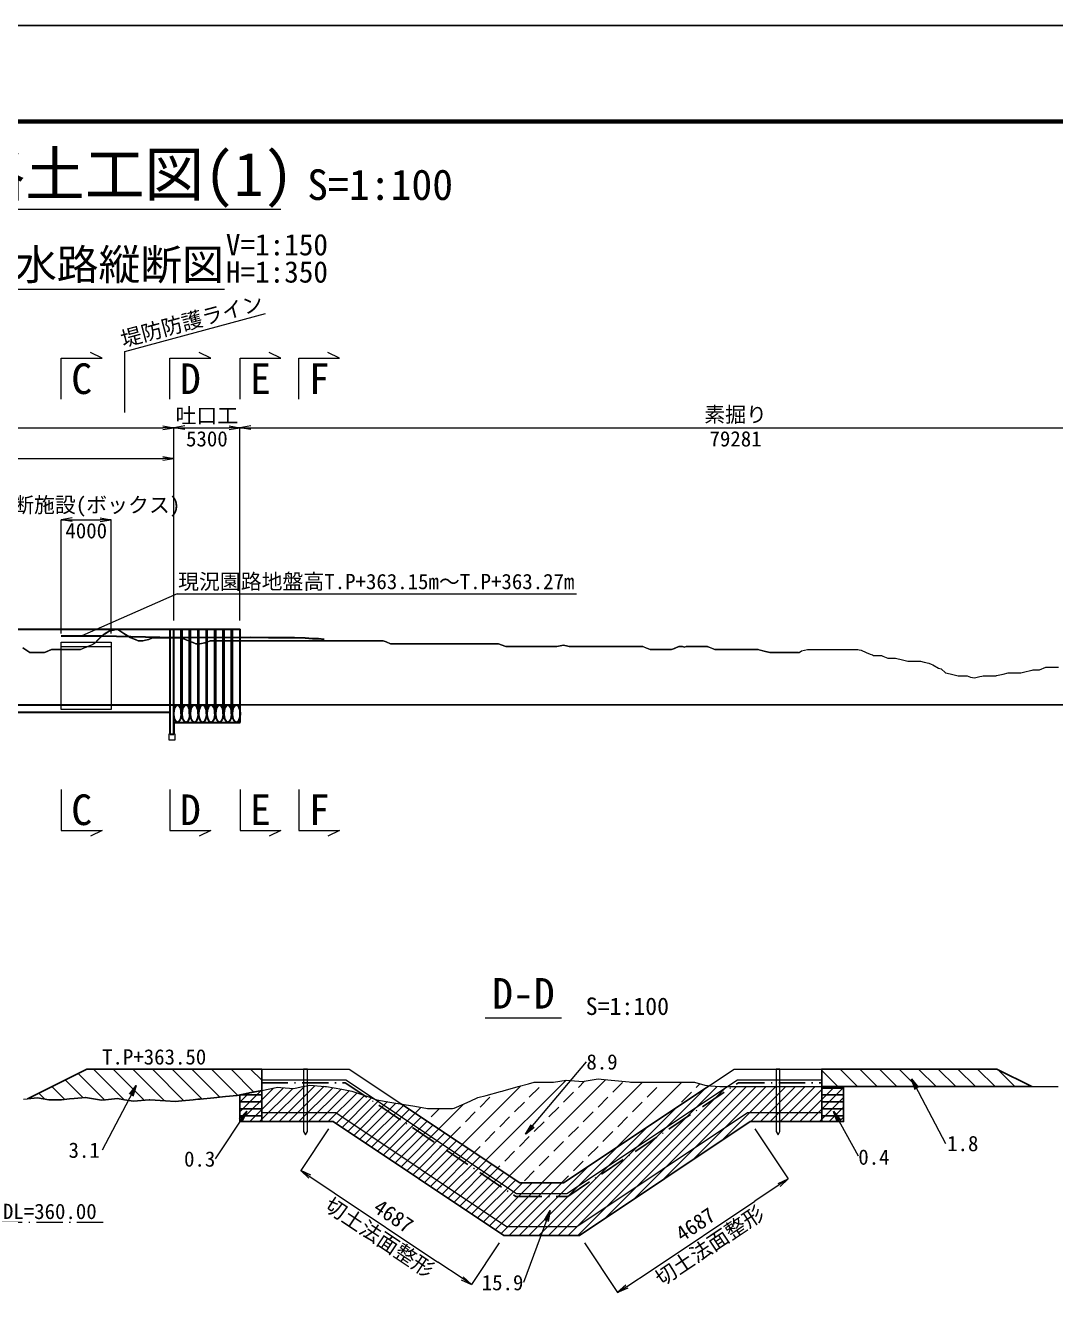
# Model space of a CAD drawing. Header units: millimetres. Extents: x -24094 to 84100, y -59400 to 59400.
# Drawn here: x 41717 to 65264, y 30446 to 59400 of the extents above; entities that cross this region are included whole.
import ezdxf
from ezdxf.enums import TextEntityAlignment as Align

# ---------------------------------------------------------------- set-up
doc = ezdxf.new("R2010")
doc.units = ezdxf.units.MM
doc.header["$LTSCALE"] = 100
doc.header["$PDSIZE"] = 300
doc.linetypes.add('SXF_一点短鎖線', pattern=[9.25, 6, -1.5, 0.25, -1.5])
for name, color, linetype, lineweight in [('D-BGD', 7, 'Continuous', 13), ('D-BMK', 2, 'SXF_一点短鎖線', 13), ('D-BMK-HTXT', 7, 'Continuous', 13), ('D-BYP-STR1', 2, 'Continuous', 13), ('D-BYP-STR2', 6, 'Continuous', 25), ('D-BYP-STR7', 2, 'Continuous', 13), ('D-BYP-STR8', 150, 'Continuous', 25), ('D-STR', 1, 'Continuous', 13), ('D-STR-DIM', 7, 'Continuous', 13), ('D-STR-HTXT', 7, 'Continuous', 13), ('D-STR-STR8', 3, 'Continuous', 25), ('D-STR-TXT', 7, 'Continuous', 13), ('D-TTL', 2, 'Continuous', 140), ('D-TTL-LINE', 7, 'Continuous', 13), ('D-TTL-TXT', 7, 'Continuous', 13), ('切土法面整形', 4, 'Continuous', 13), ('埋C', 6, 'Continuous', 13), ('床堀', 3, 'Continuous', 13), ('掘削', 4, 'Continuous', 13), ('盛土(4.0≦W)', 5, 'Continuous', 13), ('盛土(W＜2.5)', 5, 'Continuous', 13)]:
    doc.layers.add(name, color=color, linetype=linetype, lineweight=lineweight)
doc.styles.add('MS ゴシック', font='MS Gothic.ttf')
doc.styles.add('ＭＳ ゴシック', font='MS Gothic.ttf')
doc.dimstyles.new('DIM-100-F', dxfattribs={"dimscale": 100, "dimtxt": 3.5, "dimasz": 2.5, "dimexe": 0, "dimexo": 2, "dimgap": 0.8, "dimtad": 1, "dimdec": 0, "dimzin": 0, "dimdsep": 46, "dimtxsty": 'MS ゴシック', "dimblk": 'OPEN', "dimcen": 0.1, "dimclrd": 256, "dimclre": 256, "dimclrt": 256, "dimaunit": 1, "dimadec": 4, "dimazin": 0, "dimtfac": 1, "dimtdec": 0, "dimtmove": 2, "dimatfit": 3, "dimldrblk": 'OPEN', "dimfxl": 1, "dimtolj": 1, "dimtzin": 0, "dimlwd": -1, "dimlwe": -1, "dimarcsym": 0})
doc.dimstyles.new('DIM-100-F-B', dxfattribs={"dimscale": 100, "dimtxt": 3.5, "dimasz": 2.5, "dimexe": 0, "dimexo": 2, "dimgap": 0.8, "dimtad": 1, "dimdec": 0, "dimlfac": 3.5, "dimzin": 0, "dimdsep": 46, "dimtxsty": 'MS ゴシック', "dimblk": 'OPEN', "dimcen": 0.1, "dimclrd": 256, "dimclre": 256, "dimclrt": 256, "dimaunit": 1, "dimadec": 4, "dimazin": 0, "dimtfac": 1, "dimtdec": 0, "dimtmove": 2, "dimatfit": 3, "dimldrblk": 'OPEN', "dimfxl": 1, "dimtolj": 1, "dimtzin": 0, "dimlwd": -1, "dimlwe": -1, "dimarcsym": 2})
pattern_1 = [(180, (-388168.13, 560266.23), (-1e-14, -158.75), [])]
pattern_2 = [(135, (-492653.5, 540049.14), (-224.5064, -224.5064), [])]

# ---------------------------------------------------------------- blocks, each defined once
blk = doc.blocks.new('_Open')
at = {"color": 0, "linetype": 'ByBlock', "lineweight": -2}
for p, q in [((-1, 0.17), (0, 0)), ((-1, -0.17), (0, 0)), ((0, 0), (-1, 0))]:
    blk.add_line(p, q, dxfattribs=at)
blk = doc.blocks.new('*D10')
at = {"layer": 'D-STR-DIM', "transparency": 16777216}
for p, q in [((35109, 45806), (35109, 49506)), ((35359, 49506), (44859, 49506)), ((45109, 45806), (45109, 49506))]:
    blk.add_line(p, q, dxfattribs=at)
at = {"layer": 'Defpoints', "color": 0, "transparency": 16777216}
for p in [(45109, 49506), (35109, 45606), (45109, 45606)]:
    blk.add_point(p, dxfattribs=at)
at = {"layer": 'D-STR-DIM', "transparency": 16777216, "xscale": 250, "yscale": 250, "zscale": 250, "rotation": 180}
blk.add_blockref('_Open', (35109, 49506), dxfattribs=at)
at = {"layer": 'D-STR-DIM', "transparency": 16777216, "xscale": 250, "yscale": 250, "zscale": 250}
blk.add_blockref('_Open', (45109, 49506), dxfattribs=at)
at = {"layer": 'D-STR-DIM', "transparency": 16777216, "char_height": 350, "attachment_point": 5, "style": 'MS ゴシック'}
for s, insert in [('\\A1;護岸工', (40109, 49795)), ('\\A1;35000', (40109, 49251))]:
    blk.add_mtext(s, dxfattribs=dict(at, insert=insert))
blk = doc.blocks.new('*D11')
at = {"layer": 'D-STR-DIM', "transparency": 16777216}
for p, q in [((45109, 45806), (45109, 50206)), ((45359, 50206), (46373, 50206)), ((46623, 45806), (46623, 50206))]:
    blk.add_line(p, q, dxfattribs=at)
at = {"layer": 'Defpoints', "color": 0, "transparency": 16777216}
for p in [(46623, 50206), (45109, 45606, 641), (46623, 45606, 641)]:
    blk.add_point(p, dxfattribs=at)
at = {"layer": 'D-STR-DIM', "transparency": 16777216, "xscale": 250, "yscale": 250, "zscale": 250, "rotation": 180}
blk.add_blockref('_Open', (45109, 50206), dxfattribs=at)
at = {"layer": 'D-STR-DIM', "transparency": 16777216, "xscale": 250, "yscale": 250, "zscale": 250}
blk.add_blockref('_Open', (46623, 50206), dxfattribs=at)
at = {"layer": 'D-STR-DIM', "transparency": 16777216, "char_height": 350, "attachment_point": 5, "style": 'MS ゴシック'}
for s, insert in [('\\A1;吐口工', (45866, 50470)), ('\\A1;5300', (45866, 49951))]:
    blk.add_mtext(s, dxfattribs=dict(at, insert=insert))
blk = doc.blocks.new('*D12')
at = {"layer": 'D-STR-DIM', "transparency": 16777216}
for p, q in [((46623, 45806), (46623, 50206)), ((46873, 50206), (69025, 50206)), ((69275, 44073), (69275, 50206))]:
    blk.add_line(p, q, dxfattribs=at)
at = {"layer": 'Defpoints', "color": 0, "transparency": 16777216}
for p in [(69275, 50206), (46623, 45606, 641), (69275, 43873, 641)]:
    blk.add_point(p, dxfattribs=at)
at = {"layer": 'D-STR-DIM', "transparency": 16777216, "xscale": 250, "yscale": 250, "zscale": 250, "rotation": 180}
blk.add_blockref('_Open', (46623, 50206), dxfattribs=at)
at = {"layer": 'D-STR-DIM', "transparency": 16777216, "xscale": 250, "yscale": 250, "zscale": 250}
blk.add_blockref('_Open', (69275, 50206), dxfattribs=at)
at = {"layer": 'D-STR-DIM', "transparency": 16777216, "char_height": 350, "attachment_point": 5, "style": 'MS ゴシック'}
for s, insert in [('\\A1;素掘り', (57949, 50489)), ('\\A1;79281', (57949, 49951))]:
    blk.add_mtext(s, dxfattribs=dict(at, insert=insert))
blk = doc.blocks.new('*D13')
at = {"layer": 'D-STR-DIM', "transparency": 16777216}
for p, q in [((33452, 45806), (33452, 50206)), ((33702, 50206), (44859, 50206)), ((45109, 45806), (45109, 50206))]:
    blk.add_line(p, q, dxfattribs=at)
at = {"layer": 'Defpoints', "color": 0, "transparency": 16777216}
for p in [(45109, 50206), (33452, 45606), (45109, 45606)]:
    blk.add_point(p, dxfattribs=at)
at = {"layer": 'D-STR-DIM', "transparency": 16777216, "xscale": 250, "yscale": 250, "zscale": 250, "rotation": 180}
blk.add_blockref('_Open', (33452, 50206), dxfattribs=at)
at = {"layer": 'D-STR-DIM', "transparency": 16777216, "xscale": 250, "yscale": 250, "zscale": 250}
blk.add_blockref('_Open', (45109, 50206), dxfattribs=at)
at = {"layer": 'D-STR-DIM', "transparency": 16777216, "insert": (39280, 50461), "char_height": 350, "attachment_point": 5, "style": 'MS ゴシック'}
blk.add_mtext('\\A1;40800', dxfattribs=at)
blk = doc.blocks.new('*D14')
at = {"layer": 'D-STR-DIM', "transparency": 16777216}
for p, q in [((42537, 45506), (42537, 48106)), ((42787, 48106), (43430, 48106)), ((43680, 45506), (43680, 48106))]:
    blk.add_line(p, q, dxfattribs=at)
at = {"layer": 'Defpoints', "color": 0, "transparency": 16777216}
for p in [(43680, 48106), (42537, 45306), (43680, 45306)]:
    blk.add_point(p, dxfattribs=at)
at = {"layer": 'D-STR-DIM', "transparency": 16777216, "xscale": 250, "yscale": 250, "zscale": 250, "rotation": 180}
blk.add_blockref('_Open', (42537, 48106), dxfattribs=at)
at = {"layer": 'D-STR-DIM', "transparency": 16777216, "xscale": 250, "yscale": 250, "zscale": 250}
blk.add_blockref('_Open', (43680, 48106), dxfattribs=at)
at = {"layer": 'D-STR-DIM', "transparency": 16777216, "char_height": 350, "attachment_point": 5, "style": 'MS ゴシック'}
for s, insert in [('\\A1;横断施設(ボックス)', (43109, 48397)), ('\\A1;4000', (43109, 47851))]:
    blk.add_mtext(s, dxfattribs=dict(at, insert=insert))
blk = doc.blocks.new('*U3')
at = {"layer": 'D-BGD', "color": 7, "linetype": 'Continuous', "lineweight": 13}
for p, q in [((-35571.278, 52895.43), (-35570.946, 52895.884)), ((-35570.946, 52895.884), (-35570.497, 52896.108)), ((-35570.497, 52896.108), (-35570.369, 52896.218)), ((-35570.369, 52896.218), (-35570.275, 52896.137)), ((-35570.275, 52896.137), (-35569.793, 52895.478)), ((-35571.523, 52895.097), (-35571.278, 52895.43)), ((-35569.793, 52895.478), (-35569.272, 52894.767)), ((-35571.853, 52894.359), (-35571.523, 52895.097)), ((-35569.272, 52894.767), (-35569.236, 52894.718)), ((-35569.236, 52894.718), (-35569.216, 52894.718)), ((-35569.216, 52894.718), (-35568.87, 52894.419)), ((-35567.784, 52894.46), (-35567.486, 52894.718)), ((-35567.486, 52894.718), (-35567.265, 52894.718)), ((-35567.265, 52894.718), (-35566.909, 52894.718)), ((-35566.909, 52894.718), (-35566.428, 52894.718)), ((-35566.428, 52894.718), (-35566.332, 52894.718)), ((-35566.332, 52894.718), (-35566.262, 52894.718)), ((-35566.262, 52894.718), (-35565.756, 52894.718)), ((-35565.756, 52894.718), (-35565.259, 52894.718)), ((-35565.259, 52894.718), (-35565.179, 52894.679)), ((-35565.179, 52894.679), (-35565.071, 52894.625)), ((-35565.071, 52894.625), (-35564.602, 52894.218)), ((-35572.1, 52893.809), (-35571.853, 52894.359)), ((-35568.87, 52894.419), (-35568.639, 52894.218)), ((-35568.639, 52894.218), (-35568.504, 52894.218)), ((-35568.504, 52894.218), (-35568.268, 52894.218)), ((-35568.268, 52894.218), (-35568.063, 52894.321)), ((-35568.063, 52894.321), (-35567.784, 52894.46)), ((-35564.602, 52894.218), (-35564.255, 52893.918)), ((-35563.252, 52893.889), (-35562.872, 52894.218)), ((-35562.872, 52894.218), (-35562.359, 52894.218)), ((-35562.359, 52894.218), (-35562.295, 52894.218)), ((-35562.295, 52894.218), (-35562.249, 52894.218)), ((-35562.249, 52894.218), (-35561.719, 52894.218)), ((-35561.719, 52894.218), (-35561.546, 52894.218)), ((-35561.546, 52894.218), (-35561.245, 52894.218)), ((-35561.245, 52894.218), (-35561.18, 52894.218)), ((-35561.18, 52894.218), (-35561.142, 52894.218)), ((-35561.142, 52894.218), (-35561.002, 52894.218)), ((-35561.002, 52894.218), (-35560.565, 52894.218)), ((-35560.565, 52894.218), (-35560.242, 52894.218)), ((-35560.242, 52894.218), (-35559.988, 52894.218)), ((-35559.988, 52894.218), (-35559.646, 52894.218)), ((-35559.646, 52894.218), (-35559.412, 52894.218)), ((-35559.412, 52894.218), (-35559.239, 52894.218)), ((-35559.239, 52894.218), (-35558.835, 52894.218)), ((-35558.835, 52894.218), (-35558.289, 52894.218)), ((-35558.289, 52894.218), (-35558.258, 52894.218)), ((-35558.258, 52894.218), (-35558.235, 52894.218)), ((-35558.235, 52894.218), (-35557.682, 52894.218)), ((-35557.682, 52894.218), (-35557.232, 52894.218)), ((-35557.232, 52894.218), (-35557.105, 52894.218)), ((-35557.105, 52894.218), (-35556.933, 52894.218)), ((-35556.933, 52894.218), (-35556.528, 52894.218)), ((-35556.528, 52894.218), (-35556.229, 52894.218)), ((-35556.229, 52894.218), (-35555.951, 52894.218)), ((-35555.951, 52894.218), (-35555.577, 52894.218)), ((-35555.577, 52894.218), (-35555.375, 52894.218)), ((-35555.375, 52894.218), (-35555.225, 52894.218)), ((-35555.225, 52894.218), (-35554.798, 52894.218)), ((-35554.798, 52894.218), (-35554.222, 52894.218)), ((-35554.222, 52894.218), (-35554.222, 52894.218)), ((-35554.222, 52894.218), (-35554.221, 52894.218)), ((-35554.221, 52894.218), (-35553.855, 52894.218)), ((-35553.855, 52894.218), (-35553.645, 52894.218)), ((-35553.645, 52894.218), (-35553.489, 52894.218)), ((-35553.489, 52894.218), (-35553.219, 52894.218)), ((-35553.219, 52894.218), (-35553.068, 52894.218)), ((-35553.068, 52894.218), (-35552.864, 52894.218)), ((-35552.864, 52894.218), (-35552.491, 52894.218)), ((-35552.491, 52894.218), (-35552.215, 52894.218)), ((-35552.215, 52894.218), (-35551.914, 52894.218)), ((-35551.914, 52894.218), (-35551.507, 52894.218)), ((-35551.507, 52894.218), (-35551.338, 52894.218)), ((-35551.338, 52894.218), (-35551.212, 52894.218)), ((-35551.212, 52894.218), (-35550.761, 52894.218)), ((-35550.761, 52894.218), (-35550.559, 52894.218)), ((-35550.559, 52894.218), (-35550.209, 52894.218)), ((-35550.209, 52894.218), (-35550.193, 52894.218)), ((-35550.193, 52894.218), (-35550.184, 52894.218)), ((-35550.184, 52894.218), (-35550.151, 52894.218)), ((-35550.151, 52894.218), (-35549.608, 52894.218)), ((-35549.608, 52894.218), (-35549.206, 52894.218)), ((-35549.206, 52894.218), (-35549.031, 52894.218)), ((-35549.031, 52894.218), (-35548.795, 52894.014)), ((-35572.282, 52893.56), (-35572.1, 52893.809)), ((-35564.255, 52893.918), (-35564.025, 52893.718)), ((-35564.025, 52893.718), (-35563.715, 52893.718)), ((-35563.715, 52893.718), (-35563.449, 52893.817)), ((-35563.449, 52893.817), (-35563.252, 52893.889)), ((-35548.795, 52894.014), (-35548.454, 52893.718)), ((-35548.454, 52893.718), (-35548.202, 52893.718)), ((-35548.202, 52893.718), (-35547.877, 52893.718)), ((-35547.877, 52893.718), (-35547.438, 52893.718)), ((-35547.438, 52893.718), (-35547.301, 52893.718)), ((-35547.301, 52893.718), (-35547.199, 52893.718)), ((-35547.199, 52893.718), (-35546.724, 52893.718)), ((-35546.724, 52893.718), (-35546.196, 52893.718)), ((-35546.196, 52893.718), (-35546.147, 52893.718)), ((-35546.147, 52893.718), (-35546.082, 52893.718)), ((-35546.082, 52893.718), (-35545.571, 52893.718)), ((-35545.571, 52893.718), (-35545.192, 52893.718)), ((-35545.192, 52893.718), (-35544.994, 52893.718)), ((-35544.994, 52893.718), (-35544.725, 52893.718)), ((-35544.725, 52893.718), (-35544.417, 52893.718)), ((-35544.417, 52893.718), (-35544.189, 52893.718)), ((-35544.189, 52893.718), (-35543.84, 52893.718)), ((-35543.84, 52893.718), (-35543.369, 52893.718)), ((-35543.369, 52893.718), (-35543.264, 52893.718)), ((-35543.264, 52893.718), (-35543.186, 52893.718)), ((-35543.186, 52893.718), (-35542.687, 52893.718)), ((-35542.687, 52893.718), (-35542.182, 52893.718)), ((-35542.182, 52893.718), (-35542.11, 52893.718)), ((-35542.11, 52893.718), (-35542.013, 52893.718)), ((-35542.013, 52893.718), (-35541.534, 52893.718)), ((-35541.534, 52893.718), (-35541.179, 52893.718)), ((-35541.179, 52893.718), (-35540.957, 52893.718)), ((-35540.957, 52893.718), (-35540.656, 52893.718)), ((-35540.656, 52893.718), (-35540.38, 52893.718)), ((-35540.38, 52893.718), (-35540.176, 52893.718)), ((-35540.176, 52893.718), (-35539.803, 52893.718)), ((-35539.803, 52893.718), (-35539.3, 52893.282)), ((-35573.21, 52892.756), (-35572.676, 52893.218)), ((-35572.676, 52893.218), (-35572.282, 52893.56)), ((-35539.3, 52893.282), (-35539.227, 52893.218)), ((-35539.227, 52893.218), (-35539.172, 52893.218)), ((-35539.172, 52893.218), (-35538.841, 52893.218)), ((-35538.841, 52893.218), (-35538.65, 52893.218)), ((-35538.65, 52893.218), (-35538.169, 52893.218)), ((-35538.169, 52893.218), (-35538.073, 52893.218)), ((-35538.073, 52893.218), (-35537.944, 52893.218)), ((-35537.944, 52893.218), (-35537.496, 52893.218)), ((-35537.496, 52893.218), (-35537.166, 52893.218)), ((-35537.166, 52893.218), (-35536.92, 52893.218)), ((-35536.92, 52893.218), (-35536.587, 52893.218)), ((-35536.587, 52893.218), (-35536.343, 52893.218)), ((-35536.343, 52893.218), (-35536.162, 52893.218)), ((-35536.162, 52893.218), (-35535.766, 52893.218)), ((-35535.766, 52893.218), (-35535.231, 52893.218)), ((-35535.231, 52893.218), (-35535.19, 52893.218)), ((-35535.19, 52893.218), (-35535.159, 52893.245)), ((-35535.159, 52893.245), (-35534.613, 52893.446)), ((-35534.613, 52893.446), (-35534.156, 52893.218)), ((-35534.156, 52893.218), (-35534.036, 52893.218)), ((-35534.036, 52893.218), (-35533.874, 52893.218)), ((-35533.874, 52893.218), (-35533.459, 52893.218)), ((-35533.459, 52893.218), (-35533.153, 52893.218)), ((-35533.153, 52893.218), (-35532.883, 52893.218)), ((-35532.883, 52893.218), (-35532.518, 52893.218)), ((-35532.518, 52893.218), (-35532.306, 52893.218)), ((-35532.306, 52893.218), (-35532.149, 52893.218)), ((-35532.149, 52893.218), (-35531.729, 52893.218)), ((-35531.729, 52893.218), (-35531.162, 52893.218)), ((-35531.162, 52893.218), (-35531.153, 52893.218)), ((-35531.153, 52893.218), (-35531.146, 52893.218)), ((-35531.146, 52893.218), (-35530.576, 52893.218)), ((-35530.576, 52893.218), (-35530.143, 52893.218)), ((-35530.143, 52893.218), (-35529.999, 52893.218)), ((-35529.999, 52893.218), (-35529.805, 52893.218)), ((-35529.805, 52893.218), (-35529.422, 52893.218)), ((-35529.422, 52893.218), (-35529.139, 52893.218)), ((-35529.139, 52893.218), (-35528.846, 52893.218)), ((-35528.846, 52893.218), (-35528.449, 52893.218)), ((-35528.449, 52893.218), (-35528.269, 52893.218)), ((-35528.269, 52893.218), (-35528.136, 52893.103)), ((-35525.736, 52892.914), (-35525.385, 52893.218)), ((-35525.385, 52893.218), (-35525.126, 52893.218)), ((-35525.126, 52893.218), (-35524.925, 52893.118)), ((-35524.925, 52893.118), (-35524.809, 52893.218)), ((-35524.809, 52893.218), (-35524.558, 52893.218)), ((-35524.558, 52893.218), (-35524.232, 52893.218)), ((-35524.232, 52893.218), (-35524.192, 52893.218)), ((-35524.192, 52893.218), (-35524.123, 52893.218)), ((-35524.123, 52893.218), (-35523.655, 52893.218)), ((-35523.655, 52893.218), (-35523.119, 52893.218)), ((-35523.119, 52893.218), (-35523.079, 52893.198)), ((-35523.079, 52893.198), (-35523.023, 52893.171)), ((-35577.867, 52893.002), (-35577.298, 52892.226)), ((-35573.253, 52892.718), (-35573.21, 52892.756)), ((-35528.136, 52893.103), (-35527.692, 52892.718)), ((-35525.962, 52892.718), (-35525.736, 52892.914)), ((-35523.023, 52893.171), (-35522.502, 52892.718)), ((-35576.137, 52892.218), (-35575.922, 52892.404)), ((-35575.922, 52892.404), (-35575.56, 52892.718)), ((-35575.56, 52892.718), (-35575.292, 52892.718)), ((-35575.292, 52892.718), (-35574.983, 52892.718)), ((-35574.983, 52892.718), (-35574.566, 52892.718)), ((-35574.566, 52892.718), (-35574.406, 52892.718)), ((-35574.406, 52892.718), (-35574.288, 52892.718)), ((-35574.288, 52892.718), (-35573.83, 52892.718)), ((-35573.83, 52892.718), (-35573.631, 52892.718)), ((-35573.631, 52892.718), (-35573.285, 52892.718)), ((-35573.285, 52892.718), (-35573.265, 52892.718)), ((-35573.265, 52892.718), (-35573.253, 52892.718)), ((-35527.692, 52892.718), (-35527.488, 52892.718)), ((-35527.488, 52892.718), (-35527.133, 52892.718)), ((-35527.133, 52892.718), (-35527.122, 52892.718)), ((-35527.122, 52892.718), (-35527.116, 52892.718)), ((-35527.116, 52892.718), (-35526.756, 52892.718)), ((-35526.756, 52892.718), (-35526.539, 52892.718)), ((-35526.539, 52892.718), (-35526.129, 52892.718)), ((-35526.129, 52892.718), (-35525.962, 52892.718)), ((-35522.502, 52892.718), (-35522.116, 52892.718)), ((-35522.116, 52892.718), (-35521.925, 52892.718)), ((-35521.925, 52892.718), (-35521.667, 52892.718)), ((-35521.667, 52892.718), (-35521.348, 52892.718)), ((-35521.348, 52892.718), (-35521.113, 52892.718)), ((-35521.113, 52892.718), (-35520.772, 52892.718)), ((-35520.772, 52892.718), (-35520.311, 52892.718)), ((-35520.311, 52892.718), (-35520.195, 52892.718)), ((-35520.195, 52892.718), (-35520.11, 52892.718)), ((-35520.11, 52892.718), (-35519.618, 52892.718)), ((-35519.618, 52892.718), (-35519.106, 52892.718)), ((-35519.106, 52892.718), (-35519.042, 52892.718)), ((-35519.042, 52892.718), (-35518.954, 52892.643)), ((-35518.954, 52892.643), (-35518.465, 52892.399)), ((-35518.465, 52892.399), (-35518.103, 52892.218)), ((-35515.769, 52892.218), (-35515.581, 52892.475)), ((-35515.581, 52892.475), (-35515.093, 52892.718)), ((-35515.093, 52892.718), (-35515.005, 52892.718)), ((-35515.005, 52892.718), (-35514.885, 52892.718)), ((-35514.885, 52892.718), (-35514.428, 52892.718)), ((-35514.428, 52892.718), (-35514.09, 52892.718)), ((-35514.09, 52892.718), (-35513.851, 52892.718)), ((-35513.851, 52892.718), (-35513.529, 52892.718)), ((-35513.529, 52892.718), (-35513.274, 52892.718)), ((-35513.274, 52892.718), (-35513.086, 52892.718)), ((-35513.086, 52892.718), (-35512.698, 52892.718)), ((-35512.698, 52892.718), (-35512.172, 52892.718)), ((-35512.172, 52892.718), (-35512.121, 52892.718)), ((-35512.121, 52892.718), (-35512.083, 52892.718)), ((-35512.083, 52892.718), (-35511.544, 52892.718)), ((-35511.544, 52892.718), (-35511.08, 52892.718)), ((-35511.08, 52892.718), (-35510.968, 52892.663)), ((-35510.968, 52892.663), (-35510.816, 52892.587)), ((-35510.816, 52892.587), (-35510.391, 52892.218)), ((-35577.298, 52892.226), (-35577.29, 52892.218)), ((-35577.29, 52892.218), (-35577.279, 52892.218)), ((-35577.279, 52892.218), (-35576.713, 52892.218)), ((-35576.713, 52892.218), (-35576.295, 52892.218)), ((-35576.295, 52892.218), (-35576.137, 52892.218)), ((-35518.103, 52892.218), (-35517.888, 52892.218)), ((-35517.888, 52892.218), (-35517.598, 52892.218)), ((-35517.598, 52892.218), (-35517.311, 52892.218)), ((-35517.311, 52892.218), (-35517.1, 52892.218)), ((-35517.1, 52892.218), (-35516.735, 52892.218)), ((-35516.735, 52892.218), (-35516.241, 52892.218)), ((-35516.241, 52892.218), (-35516.158, 52892.218)), ((-35516.158, 52892.218), (-35516.135, 52892.218)), ((-35516.135, 52892.218), (-35516.096, 52892.218)), ((-35516.096, 52892.218), (-35515.769, 52892.218)), ((-35510.391, 52892.218), (-35510.076, 52891.946)), ((-35510.076, 52891.946), (-35509.91, 52891.801)), ((-35509.91, 52891.801), (-35509.814, 52891.718)), ((-35509.814, 52891.718), (-35509.544, 52891.718)), ((-35509.544, 52891.718), (-35509.237, 52891.718)), ((-35509.237, 52891.718), (-35509.177, 52891.718)), ((-35509.177, 52891.718), (-35509.073, 52891.576)), ((-35509.073, 52891.576), (-35508.661, 52891.218)), ((-35508.661, 52891.218), (-35508.103, 52891.218)), ((-35508.103, 52891.218), (-35508.084, 52891.218)), ((-35508.084, 52891.218), (-35508.07, 52891.218)), ((-35508.07, 52891.218), (-35507.507, 52890.938)), ((-35507.507, 52890.938), (-35507.066, 52890.718)), ((-35507.066, 52890.718), (-35506.93, 52890.718)), ((-35506.93, 52890.718), (-35506.747, 52890.718)), ((-35506.747, 52890.718), (-35506.354, 52890.718)), ((-35506.354, 52890.718), (-35506.063, 52890.718)), ((-35506.063, 52890.718), (-35505.777, 52890.576)), ((-35505.777, 52890.576), (-35505.39, 52890.383)), ((-35505.39, 52890.383), (-35505.2, 52890.218)), ((-35505.2, 52890.218), (-35505.06, 52890.097)), ((-35505.06, 52890.097), (-35504.624, 52889.501)), ((-35496.03, 52889.669), (-35495.994, 52889.718)), ((-35495.994, 52889.718), (-35495.973, 52889.718)), ((-35495.973, 52889.718), (-35495.628, 52889.718)), ((-35495.628, 52889.718), (-35495.396, 52889.718)), ((-35495.396, 52889.718), (-35495.261, 52889.718)), ((-35495.261, 52889.718), (-35495.027, 52889.718)), ((-35504.624, 52889.501), (-35504.417, 52889.398)), ((-35504.417, 52889.398), (-35504.057, 52888.727)), ((-35496.55, 52889.218), (-35496.03, 52889.669)), ((-35498.037, 52888.718), (-35497.703, 52888.885)), ((-35497.703, 52888.885), (-35497.252, 52889.109)), ((-35497.252, 52889.109), (-35497.126, 52889.172)), ((-35497.126, 52889.172), (-35497.033, 52889.218)), ((-35497.033, 52889.218), (-35496.55, 52889.218)), ((-35504.057, 52888.727), (-35504.05, 52888.718)), ((-35504.05, 52888.718), (-35504.047, 52888.714)), ((-35504.047, 52888.714), (-35504.034, 52888.707)), ((-35504.034, 52888.707), (-35503.47, 52888.426)), ((-35503.47, 52888.426), (-35503.053, 52888.218)), ((-35499.965, 52888.258), (-35499.433, 52888.522)), ((-35499.433, 52888.522), (-35499.04, 52888.718)), ((-35499.04, 52888.718), (-35498.856, 52888.718)), ((-35498.856, 52888.718), (-35498.608, 52888.718)), ((-35498.608, 52888.718), (-35498.28, 52888.718)), ((-35498.28, 52888.718), (-35498.037, 52888.718)), ((-35503.053, 52888.218), (-35502.893, 52888.218)), ((-35502.893, 52888.218), (-35502.678, 52888.218)), ((-35502.678, 52888.218), (-35502.317, 52888.218)), ((-35502.317, 52888.218), (-35502.05, 52887.987)), ((-35502.05, 52887.987), (-35501.74, 52887.873)), ((-35501.74, 52887.873), (-35501.321, 52888.082)), ((-35501.321, 52888.082), (-35501.163, 52888.16)), ((-35501.163, 52888.16), (-35501.047, 52888.218)), ((-35501.047, 52888.218), (-35500.587, 52888.218)), ((-35500.587, 52888.218), (-35500.043, 52888.218)), ((-35500.043, 52888.218), (-35500.01, 52888.235)), ((-35500.01, 52888.235), (-35499.965, 52888.258))]:
    blk.add_line(p, q, dxfattribs=at)
blk = doc.blocks.new('堤外水路1025')
at = {"layer": 'D-BGD', "lineweight": 30}
blk.add_lwpolyline([(695244, -503126), (698530, -503126), (703132, -503176), (707654, -503186), (710420, -503176), (711836, -503186), (712882, -503186), (713910, -503186), (714748, -503196), (715337, -503216), (715830, -503216), (716277, -503246)], dxfattribs=at)
at = {"layer": 'D-BYP-STR1', "ltscale": 5}
for p, q in [((695244, -503496), (699244, -503496)), ((695244, -505496), (699244, -505496)), ((695244, -505496), (699244, -505496))]:
    blk.add_line(p, q, dxfattribs=at)
blk.add_lwpolyline([(695244, -503346), (699244, -503346), (699244, -505646), (695244, -505646)], close=True, dxfattribs=at)
at = {"layer": 'D-BYP-STR2', "ltscale": 0.01}
blk.add_line((709544, -505496), (788825, -505496), dxfattribs=at)
at = {"layer": 'D-BYP-STR7', "elevation": 0}
blk.add_lwpolyline([(703844, -506696), (704344, -506696), (704344, -506496), (703844, -506496)], close=True, dxfattribs=at)
at = {"layer": 'D-STR', "lineweight": 30}
for p, q in [((669244, -502896), (709544, -502896)), ((703944, -506496, 0), (703944, -502896, 0)), ((704244, -506496, 0), (704244, -502896, 0)), ((704844, -505796, 0), (704844, -502896)), ((704915, -505796, 0), (704915, -502896)), ((705515, -505796, 0), (705515, -502896)), ((705586, -505796, 0), (705586, -502896)), ((706186, -505796, 0), (706186, -502896)), ((706258, -505796, 0), (706258, -502896)), ((706858, -505796, 0), (706858, -502896)), ((706929, -505796, 0), (706929, -502896)), ((707529, -505796, 0), (707529, -502896)), ((707601, -505796, 0), (707601, -502896)), ((708201, -505796, 0), (708201, -502896)), ((708272, -505796, 0), (708272, -502896)), ((708872, -505796, 0), (708872, -502896)), ((708944, -505796, 0), (708944, -502896)), ((709544, -506096, 0), (709544, -502896, 0)), ((689244, -505496), (709544, -505496)), ((689244, -505746), (703944, -505746)), ((704244, -506096, 0), (709544, -506096, 0)), ((704244, -506096, 0), (704244, -506496, 0)), ((703944, -506496, 0), (704244, -506496, 0))]:
    blk.add_line(p, q, dxfattribs=at)
at = {"layer": 'D-STR', "ltscale": 0.01}
blk.add_line((703944, -506496, 0), (704244, -506496, 0), dxfattribs=at)
at = {"layer": 'D-STR', "lineweight": 30}
for centre in [(704544, -505796, 0), (705215, -505796, 0), (705886, -505796, 0), (706558, -505796, 0), (707229, -505796, 0), (707901, -505796, 0), (708572, -505796, 0), (709244, -505796, 0)]:
    blk.add_circle(centre, 300, dxfattribs=at)
at = {"layer": 'Defpoints', "linetype": 'Continuous', "lineweight": 13}
blk.add_lwpolyline([(754206, -503696), (753957, -503696), (753906, -503696), (753877, -503696), (753769, -503696), (753300, -503696), (752953, -503696), (752724, -503696), (752413, -503696), (752147, -503696), (751950, -503696), (751570, -503658), (751057, -503607), (750994, -503596), (750947, -503596), (750417, -503596), (749943, -503596), (749840, -503596), (749701, -503596), (749263, -503596), (748940, -503596), (748687, -503596), (748345, -503596), (748110, -503596), (747936, -503596), (747533, -503596), (746989, -503501), (746957, -503498), (746933, -503496), (746380, -503496), (745930, -503496), (745849, -503496), (745803, -503496), (745483, -503496), (745227, -503496), (745117, -503515), (744926, -503496), (744650, -503496), (744276, -503560), (744073, -503596), (743923, -503596), (743496, -503596), (743286, -503596), (742920, -503596), (742920, -503596), (742919, -503596), (742553, -503596), (742343, -503596), (741916, -503521), (741766, -503496), (741564, -503496), (741190, -503496), (740913, -503496), (740613, -503496), (740208, -503496), (740036, -503496), (739909, -503496), (739460, -503496), (738906, -503496), (738883, -503496), (738852, -503496), (738306, -503496), (737902, -503496), (737729, -503496), (737496, -503496), (737153, -503496), (736899, -503496), (736576, -503496), (736140, -503496), (735999, -503496), (735896, -503496), (735423, -503448), (734892, -503488), (734846, -503496), (734784, -503496), (734269, -503496), (733889, -503496), (733693, -503496), (733427, -503496), (733116, -503496), (732885, -503496), (732539, -503496), (732071, -503496), (731962, -503496), (731882, -503496), (731386, -503496), (731201, -503496), (730879, -503496), (730809, -503496), (730715, -503479), (730232, -503396), (729875, -503396), (729656, -503396), (729359, -503396), (729079, -503396), (728872, -503396), (728502, -503396), (728003, -503396), (727926, -503396), (727868, -503396), (727349, -503396), (726865, -503396), (726772, -503396), (726647, -503396), (726195, -503396), (725862, -503396), (725619, -503396), (725291, -503396), (725042, -503396), (724858, -503396), (724465, -503396), (723935, -503396), (723889, -503396), (723855, -503396), (723312, -503396), (722851, -503396), (722735, -503396), (722578, -503396), (722159, -503396), (721848, -503396), (721582, -503396), (721222, -503333), (721005, -503296), (720845, -503296), (720428, -503296), (719866, -503296), (719852, -503296), (719848, -503296), (719841, -503296), (719482, -503296), (719275, -503296), (718838, -503296), (718698, -503296), (718510, -503296), (718122, -503296), (717834, -503296), (717545, -503296), (717154, -503296), (716968, -503296), (716831, -503296), (716552, -503296), (716392, -503296), (716186, -503296), (715828, -503296), (715815, -503296), (715798, -503296), (715238, -503296), (714824, -503296), (714661, -503296), (714442, -503296), (714085, -503296), (713821, -503296), (713508, -503296), (713086, -503296), (712931, -503296), (712817, -503296), (712355, -503296), (711814, -503296), (711778, -503296), (711729, -503296), (711201, -503296), (710810, -503296), (710625, -503296), (710373, -503296), (710048, -503296), (709807, -503296), (709471, -503296), (709017, -503296), (708894, -503296), (708861, -503296), (708804, -503296), (708495, -503296), (708318, -503296), (707800, -503296), (707741, -503296), (707661, -503296), (707164, -503296), (706797, -503359), (706588, -503375), (706305, -503396), (706011, -503396), (705793, -503358), (705434, -503296), (704949, -503211), (704858, -503202), (704790, -503196), (704281, -503196), (703787, -503196), (703704, -503196), (703593, -503196), (703127, -503196), (702783, -503196), (702551, -503196), (702237, -503250), (701974, -503276), (701780, -503296), (701537, -503296), (701397, -503296), (701171, -503256), (700821, -503196), (700805, -503196), (700776, -503188), (700244, -503042), (699773, -502914), (699667, -502896), (699524, -502920), (699091, -502964), (698770, -503051), (698514, -503121), (698168, -503275), (697937, -503378), (697766, -503425), (697360, -503496), (696812, -503591), (696784, -503596), (696776, -503596), (696763, -503596), (696410, -503596), (696207, -503596), (695759, -503596), (695630, -503596), (695456, -503596), (695054, -503596), (694756, -503596), (694477, -503596), (694100, -503661), (693900, -503696), (693753, -503696), (693324, -503696), (692749, -503696), (692747, -503695), (692744, -503694), (692170, -503538)], dxfattribs=at)
at = {"layer": 'D-BGD', "linetype": 'Continuous', "lineweight": 13, "xscale": 1000, "yscale": 200}
blk.add_blockref('*U3', (36270034, -11082139), dxfattribs=at)
blk = doc.blocks.new('*D5')
at = {"layer": 'Defpoints', "color": 0, "transparency": 16777216}
for p in [(48755, 34352), (52655, 31752), (51911, 30635)]:
    blk.add_point(p, dxfattribs=at)
at = {"layer": '切土法面整形', "transparency": 16777216}
for p, q in [((48644, 34186), (48011, 33235)), ((48219, 33097), (48774, 32726)), ((52544, 31586), (51911, 30635)), ((51703, 30774), (51147, 31144))]:
    blk.add_line(p, q, dxfattribs=at)
at = {"layer": '切土法面整形', "transparency": 16777216, "xscale": 250, "yscale": 250, "zscale": 250}
for p, rotation in [((48011, 33235), 146.3099324751545), ((51911, 30635), 326.3099324751545)]:
    blk.add_blockref('_Open', p, dxfattribs=dict(at, rotation=rotation))
at = {"layer": '切土法面整形', "transparency": 16777216, "insert": (49961, 31935), "char_height": 350, "attachment_point": 5, "rotation": 326.3099, "style": 'MS ゴシック'}
blk.add_mtext('\\A1;4687\\P切土法面整形', dxfattribs=at)
blk = doc.blocks.new('*D6')
at = {"layer": 'Defpoints', "color": 0, "transparency": 16777216}
for p in [(58282, 34352), (59153, 33046), (54382, 31752)]:
    blk.add_point(p, dxfattribs=at)
at = {"layer": '切土法面整形', "transparency": 16777216}
for p, q in [((58393, 34186), (59153, 33046)), ((58945, 32907), (58390, 32536)), ((54493, 31586), (55253, 30446)), ((55461, 30584), (56017, 30955))]:
    blk.add_line(p, q, dxfattribs=at)
at = {"layer": '切土法面整形', "transparency": 16777216, "xscale": 250, "yscale": 250, "zscale": 250}
for p, rotation in [((59153, 33046), 33.69006752484587), ((55253, 30446), 213.6900675248459)]:
    blk.add_blockref('_Open', p, dxfattribs=dict(at, rotation=rotation))
at = {"layer": '切土法面整形', "transparency": 16777216, "insert": (57203, 31746), "char_height": 350, "attachment_point": 5, "rotation": 33.6901, "style": 'MS ゴシック'}
blk.add_mtext('\\A1;4687\\P切土法面整形', dxfattribs=at)

msp = doc.modelspace()

# ---------------------------------------------------------------- hatches: boundary and pattern name
at = {"layer": 'D-BYP-STR2'}
h = msp.add_hatch(dxfattribs=at)
h.set_pattern_fill('ANSI31', color=256, scale=50, angle=135)
h.set_pattern_definition(pattern_1)
h.paths.add_polyline_path([(47118.77, 35064.58), (46618.77, 34964.91), (46618.77, 34352.41), (47118.77, 34352.41)])
h = msp.add_hatch(dxfattribs=at)
h.set_pattern_fill('ANSI31', color=256, scale=50, angle=135)
h.set_pattern_definition(pattern_1)
h.paths.add_polyline_path([(59918.77, 34352.41), (60418.77, 34352.41), (60418.77, 35152.41), (59918.77, 35152.41)])
at = {"layer": '床堀'}
h = msp.add_hatch(dxfattribs=at)
h.set_pattern_fill('ANSI31', color=3, scale=50)
h.set_pattern_definition([(45, (-492653.5, 507827.51), (-112.2532, 112.2532), [])])
h.paths.add_polyline_path([(58282.1, 34352.41), (60418.77, 34352.41), (60418.77, 35152.41), (60304.76, 35152.41), (60133.65, 35152.41), (59938.55, 35152.41), (59599.14, 35152.41), (59572.34, 35152.41), (59556.93, 35152.41), (59206.12, 35152.41), (58980.21, 35152.41), (58839.91, 35152.41), (58595.83, 35152.41), (58473.7, 35152.41), (58403.49, 35152.41), (58107.49, 35152.41), (57826.78, 35152.41), (57741.27, 35152.41), (57592.52, 35152.41), (57375.06, 35174.09), (57354.37, 35176.15), (54018.77, 32952.41), (53018.77, 32952.41), (50315.01, 34754.92), (50050.8, 34800.73), (49752.74, 34852.41), (49684.59, 34876.05), (49566.03, 34917.16), (49318.37, 35003.05), (49176.02, 35052.41), (48952.16, 35091.23), (48599.3, 35152.41), (48585.95, 35157.05), (48562.71, 35158.76), (48219.74, 35184.05), (48022.59, 35144.75), (47853.52, 35111.04), (47559.4, 35132.73), (47487.31, 35138.04), (47445.87, 35129.78), (47121.1, 35065.04), (46869.15, 35014.82), (46618.77, 34964.91), (46618.77, 34352.41), (47118.77, 34352.41), (48755.44, 34352.41), (52655.44, 31752.41), (54382.1, 31752.41)])
at = {"layer": '掘削'}
h = msp.add_hatch(dxfattribs=at)
h.set_pattern_fill('ANSI33', color=256, scale=100)
h.set_pattern_definition([(45, (-492653.5, 501547.1), (-449.0128, 449.0128), []), (45, (-492204.5, 501547.1), (-449.0128, 449.0128), [317.5, -158.75])])
h.paths.add_polyline_path([(57354.37, 35176.15), (57250.06, 35186.55), (57008.85, 35252.41), (56673.34, 35252.41), (56642.63, 35252.41), (56589.21, 35252.41), (56276.42, 35252.41), (56096.63, 35252.41), (55910.21, 35252.41), (55585.9, 35252.41), (55543.99, 35256.59), (55519.91, 35258.99), (55430.7, 35267.88), (54943.19, 35316.47), (54811.57, 35329.59), (54582.58, 35289.89), (54445.36, 35266.09), (54366.47, 35273.95), (54079.14, 35302.59), (53789.76, 35252.41), (53712.93, 35252.41), (53579.27, 35252.41), (53518.77, 35252.41), (53346.72, 35252.41), (53213.04, 35215.91), (52980.5, 35152.41), (52636.32, 35058.43), (52614.29, 35048.59), (52575.96, 35041.95), (52248.08, 34952.41), (52059.61, 34900.95), (51881.86, 34821.6), (51572.65, 34683.54), (51515.65, 34658.1), (51482.89, 34652.41), (51149.44, 34652.41), (50906.17, 34652.41), (50783.23, 34673.73), (50569.34, 34710.82), (50417.01, 34737.23), (50315.01, 34754.92), (53018.77, 32952.41), (54018.77, 32952.41)])
at = {"layer": '盛土(4.0≦W)'}
h = msp.add_hatch(dxfattribs=at)
h.set_pattern_fill('ANSI31', color=256, scale=100, angle=90)
h.set_pattern_definition(pattern_2)
h.paths.add_polyline_path([(43118.77, 35552.41), (41763.39, 34874.73), (41994.11, 34897.72), (42255.42, 34852.41), (42360.33, 34852.41), (42542.84, 34852.41), (42726.54, 34870.72), (42832.13, 34881.25), (43092.75, 34907.22), (43458.97, 34843.72), (43546.15, 34852.41), (43825.18, 34880.23), (43985.57, 34852.41), (44191.39, 34816.73), (44549.47, 34852.41), (44557.61, 34853.23), (44562.28, 34853.69), (44923.82, 34827.04), (45139, 34811.17), (45290.03, 34826.23), (45552.78, 34852.41), (45656.24, 34862.73), (45715.72, 34868.65), (46022.46, 34899.23), (46292.44, 34926.14), (46556.09, 34952.41), (46869.15, 35014.82), (47118.77, 35064.58), (47118.77, 35552.41)])
h = msp.add_hatch(dxfattribs=at)
h.set_pattern_fill('ANSI31', color=256, scale=100, angle=90)
h.set_pattern_definition(pattern_2)
h.paths.add_polyline_path([(59918.77, 35552.41), (59918.77, 35152.41), (60133.65, 35152.41), (60304.76, 35152.41), (60602.46, 35152.41), (60670.98, 35152.41), (61037.19, 35152.41), (61287.08, 35152.41), (61403.4, 35152.41), (61605.77, 35152.41), (61769.62, 35152.41), (61863.8, 35152.41), (62135.83, 35152.41), (62440.51, 35152.41), (62502.04, 35152.41), (62609.08, 35152.41), (62868.25, 35152.41), (63017.23, 35152.41), (63569.01, 35152.41), (63966.89, 35152.41), (64170.67, 35152.41), (64333.11, 35152.41), (64615.7, 35152.41), (64718.77, 35152.41), (63918.77, 35552.41)])

# ---------------------------------------------------------------- linework, layer by layer
at = {"layer": 'D-BGD', "color": 7, "linetype": 'Continuous', "lineweight": 13}
msp.add_lwpolyline([(41678.7, 34866.29), (41994.11, 34897.72), (42255.42, 34852.41), (42360.33, 34852.41), (42542.84, 34852.41), (42726.54, 34870.72), (42832.13, 34881.25), (43092.75, 34907.22), (43408.85, 34852.41), (43458.97, 34843.72), (43546.15, 34852.41), (43825.18, 34880.23), (43985.57, 34852.41), (44191.39, 34816.73), (44549.47, 34852.41), (44557.61, 34853.23), (44562.28, 34853.69), (44923.82, 34827.04), (45139, 34811.17), (45290.03, 34826.23), (45552.78, 34852.41), (45656.24, 34862.73), (45715.72, 34868.65), (46022.46, 34899.23), (46292.44, 34926.14), (46556.09, 34952.41), (46869.15, 35014.82), (47121.1, 35065.04), (47445.87, 35129.78), (47487.31, 35138.04), (47559.4, 35132.73), (47853.52, 35111.04), (48022.59, 35144.75), (48219.74, 35184.05), (48562.71, 35158.76), (48585.95, 35157.05), (48599.3, 35152.41), (48952.16, 35091.23), (49176.02, 35052.41), (49318.37, 35003.05), (49566.03, 34917.16), (49684.59, 34876.05), (49752.74, 34852.41), (50050.8, 34800.73), (50329.46, 34752.41), (50417.01, 34737.23), (50569.34, 34710.82), (50783.23, 34673.73), (50906.17, 34652.41), (51149.44, 34652.41), (51482.89, 34652.41), (51515.65, 34658.1), (51572.65, 34683.54), (51881.86, 34821.6), (52059.61, 34900.95), (52248.08, 34952.41), (52575.96, 35041.95), (52614.29, 35048.59), (52636.32, 35058.43), (52980.5, 35152.41), (53213.04, 35215.91), (53346.72, 35252.41), (53518.77, 35252.41), (53579.27, 35252.41), (53712.93, 35252.41), (53789.76, 35252.41), (54079.14, 35302.59), (54366.47, 35273.95), (54445.36, 35266.09), (54582.58, 35289.89), (54811.57, 35329.59), (54943.19, 35316.47), (55430.7, 35267.88), (55519.91, 35258.99), (55543.99, 35256.59), (55585.9, 35252.41), (55910.21, 35252.41), (56096.63, 35252.41), (56276.42, 35252.41), (56589.21, 35252.41), (56642.63, 35252.41), (56673.34, 35252.41), (57008.85, 35252.41), (57250.06, 35186.55), (57375.06, 35174.09), (57592.52, 35152.41), (57741.27, 35152.41), (57826.78, 35152.41), (58107.49, 35152.41), (58403.49, 35152.41), (58473.7, 35152.41), (58595.83, 35152.41), (58839.91, 35152.41), (58980.21, 35152.41), (59206.12, 35152.41), (59556.93, 35152.41), (59572.34, 35152.41), (59599.14, 35152.41), (59938.55, 35152.41), (60133.65, 35152.41), (60304.76, 35152.41), (60602.46, 35152.41), (60670.98, 35152.41), (60710.36, 35152.41), (61037.19, 35152.41), (61287.08, 35152.41), (61403.4, 35152.41), (61605.77, 35152.41), (61769.62, 35152.41), (61863.8, 35152.41), (62135.83, 35152.41), (62440.51, 35152.41), (62502.04, 35152.41), (62609.08, 35152.41), (62868.25, 35152.41), (63017.23, 35152.41), (63569.01, 35152.41), (63593.95, 35152.41), (63600.68, 35152.41), (63612.39, 35152.41), (63966.89, 35152.41), (64170.67, 35152.41), (64333.11, 35152.41), (64615.7, 35152.41), (64699.32, 35152.41), (64747.38, 35152.41), (65065.53, 35152.41), (65324.1, 35152.41)], dxfattribs=at)
at = {"layer": 'D-BMK'}
msp.add_line((41045.42, 32052.41), (43545.42, 32052.41), dxfattribs=at)
at = {"layer": 'D-BYP-STR1'}
for points in [[(48073.77, 34130.36), (48118.77, 34052.41), (48163.77, 34130.36), (48163.77, 35552.41), (48073.77, 35552.41)], [(58873.77, 34130.36), (58918.77, 34052.41), (58963.77, 34130.36), (58963.77, 35552.41), (58873.77, 35552.41)]]:
    msp.add_lwpolyline(points, close=True, dxfattribs=at)
at = {"layer": 'D-BYP-STR2'}
for p, q in [((43118.77, 35552.41), (41763.39, 34874.73)), ((63918.77, 35552.41), (64718.77, 35152.41))]:
    msp.add_line(p, q, dxfattribs=at)
for points in [[(46618.77, 34964.91), (47118.77, 35064.58), (47118.77, 34352.41), (46618.77, 34352.41), (46618.77, 34964.91)], [(59918.77, 35152.41), (60418.77, 35152.41), (60418.77, 34352.41), (59918.77, 34352.41), (59918.77, 35152.41)]]:
    msp.add_lwpolyline(points, dxfattribs=at)
at = {"layer": 'D-BYP-STR8'}
for points in [[(41763.39, 34874.73), (43118.77, 35552.41), (47118.77, 35552.41), (47118.77, 35064.58), (46869.15, 35014.82), (46556.09, 34952.41), (46292.44, 34926.14), (46022.46, 34899.23), (45715.72, 34868.65), (45656.24, 34862.73), (45552.78, 34852.41), (45290.03, 34826.23), (45139, 34811.17), (44923.82, 34827.04), (44562.28, 34853.69), (44557.61, 34853.23), (44549.47, 34852.41), (44191.39, 34816.73), (43985.57, 34852.41), (43825.18, 34880.23), (43546.15, 34852.41), (43458.97, 34843.72), (43408.85, 34852.41), (43092.75, 34907.22), (42832.13, 34881.25), (42726.54, 34870.72), (42542.84, 34852.41), (42360.33, 34852.41), (42255.42, 34852.41), (41994.11, 34897.72)], [(59918.77, 35152.41), (59918.77, 35552.41), (63918.77, 35552.41), (64718.77, 35152.41), (64699.32, 35152.41), (64615.7, 35152.41), (64333.11, 35152.41), (64170.67, 35152.41), (63966.89, 35152.41), (63612.39, 35152.41), (63600.68, 35152.41), (63593.95, 35152.41), (63569.01, 35152.41), (63017.23, 35152.41), (62868.25, 35152.41), (62609.08, 35152.41), (62502.04, 35152.41), (62440.51, 35152.41), (62135.83, 35152.41), (61863.8, 35152.41), (61769.62, 35152.41), (61605.77, 35152.41), (61403.4, 35152.41), (61287.08, 35152.41), (61037.19, 35152.41), (60710.36, 35152.41), (60670.98, 35152.41), (60602.46, 35152.41), (60304.76, 35152.41), (60133.65, 35152.41), (59938.55, 35152.41)]]:
    msp.add_lwpolyline(points, close=True, dxfattribs=at)
at = {"layer": 'D-STR'}
for p, q in [((47118.77, 35552.41), (43118.77, 35552.41)), ((59918.77, 35552.41), (63918.77, 35552.41))]:
    msp.add_line(p, q, dxfattribs=at)
for points in [[(52943.08, 32702.41), (49043.08, 35302.41), (47118.77, 35302.41), (47118.77, 35552.41), (49118.77, 35552.41), (53018.77, 32952.41), (54018.77, 32952.41), (57918.77, 35552.41), (59918.77, 35552.41), (59918.77, 35302.41), (57994.46, 35302.41), (54094.46, 32702.41)], [(47118.77, 35552.41), (49118.77, 35552.41), (53018.77, 32952.41), (54018.77, 32952.41), (57918.77, 35552.41), (59918.77, 35552.41), (59918.77, 34552.41), (58221.54, 34552.41), (54321.54, 31952.41), (52715.99, 31952.41), (48815.99, 34552.41), (47118.77, 34552.41)]]:
    msp.add_lwpolyline(points, close=True, dxfattribs=at)
msp.add_lwpolyline([(59918.77, 34552.41), (59918.77, 34352.41), (58282.1, 34352.41), (54382.1, 31752.41), (52655.44, 31752.41), (48755.44, 34352.41), (47118.77, 34352.41), (47118.77, 34552.41)], dxfattribs=at)
at = {"layer": 'D-STR-HTXT'}
for p, q in [((43987.23, 51951.32, -0.02), (47206.99, 52814.05, -0.02)), ((45183.27, 46412.83, 0.02), (43006.89, 45452.66)), ((45183.27, 46412.83, 0.02), (54312.33, 46412.83, 0.02))]:
    msp.add_line(p, q, dxfattribs=at)
at = {"layer": 'D-STR-HTXT', "linetype": 'Continuous', "lineweight": 18}
msp.add_line((43987.23, 50554.09, -0.02), (43987.23, 51951.32, -0.02), dxfattribs=at)
at = {"layer": 'D-STR-HTXT'}
for points in [[(42537.44, 50859.85), (42537.44, 51793.19), (43470.78, 51793.19), (43204.11, 51926.52)], [(46623.16, 50859.85), (46623.16, 51793.19), (47556.49, 51793.19), (47289.82, 51926.52)], [(47966.01, 50859.85), (47966.01, 51793.19), (48899.35, 51793.19), (48632.68, 51926.52)], [(42537.44, 41938.09), (42537.44, 41004.76), (43470.78, 41004.76), (43204.11, 40871.42)], [(46623.16, 41938.09), (46623.16, 41004.76), (47556.49, 41004.76), (47289.82, 40871.42)], [(47966.01, 41938.09), (47966.01, 41004.76), (48899.35, 41004.76), (48632.68, 40871.42)]]:
    msp.add_lwpolyline(points, dxfattribs=at)
at = {"layer": 'D-STR-HTXT', "elevation": -0.02}
for points in [[(45023.16, 50859.85), (45023.16, 51793.19), (45956.49, 51793.19), (45689.82, 51926.52)], [(45023.16, 41938.09), (45023.16, 41004.76), (45956.49, 41004.76), (45689.82, 40871.42)]]:
    msp.add_lwpolyline(points, dxfattribs=at)
at = {"layer": 'D-STR-STR8'}
for p, q in [((54018.77, 32952.41), (57354.37, 35176.15)), ((60418.77, 34352.41), (60418.77, 35152.41)), ((46618.77, 34964.91), (46618.77, 34352.41)), ((50315.01, 34754.92), (53018.77, 32952.41)), ((46618.77, 34352.41), (48755.44, 34352.41)), ((48755.44, 34352.41), (52655.44, 31752.41)), ((54382.1, 31752.41), (58282.1, 34352.41)), ((58282.1, 34352.41), (60418.77, 34352.41)), ((53018.77, 32952.41), (54018.77, 32952.41)), ((52655.44, 31752.41), (54382.1, 31752.41))]:
    msp.add_line(p, q, dxfattribs=at)
at = {"layer": 'D-TTL'}
msp.add_line((2050, 57200), (82050, 57200), dxfattribs=at)
at = {"layer": 'D-TTL-LINE'}
for p, q in [((36279.16, 55200), (47554.37, 55200)), ((39557.73, 53374.62), (46268.14, 53374.62)), ((52227.36, 36724.55), (53973.36, 36724.55))]:
    msp.add_line(p, q, dxfattribs=at)
at = {"layer": 'Defpoints', "color": 1}
msp.add_line((0, 59400), (84100, 59400), dxfattribs=at)
at = {"layer": 'Defpoints', "linetype": 'SXF_一点短鎖線'}
msp.add_lwpolyline([(47118.77, 35242.41), (49024.91, 35242.41), (52924.91, 32642.41), (54112.63, 32642.41), (58012.63, 35242.41), (59918.77, 35242.41)], dxfattribs=at)
at = {"layer": '切土法面整形'}
for p, q in [((48774.4, 32726.28), (51147.1, 31144.48)), ((56016.97, 30954.69), (58389.66, 32536.49))]:
    msp.add_line(p, q, dxfattribs=at)

# ---------------------------------------------------------------- block references
at = {"layer": 'D-STR', "xscale": 0.2857142857142857, "yscale": 0.6666666666666666}
msp.add_blockref('堤外水路1025', (-156103.58, 380869.69), dxfattribs=at)

# ---------------------------------------------------------------- texts
at = {"layer": 'D-BMK-HTXT', "style": 'MS ゴシック'}
msp.add_text('DL=360.00', height=350, dxfattribs=at).set_placement((41205.19, 32127.41))
at = {"layer": 'D-STR-TXT', "style": 'MS ゴシック'}
msp.add_text('堤防防護ライン', height=350, rotation=15, dxfattribs=at).set_placement((45597.11, 52382.69, 215906.63), align=Align.BOTTOM_CENTER)
at = {"layer": 'D-STR-TXT', "style": 'ＭＳ ゴシック'}
for s, p in [('C', (43004.11, 51326.52)), ('D', (45489.82, 51326.52, -0.02)), ('E', (47089.82, 51326.52)), ('F', (48432.68, 51326.52)), ('C', (43004.11, 41478.53)), ('D', (45489.82, 41478.53, -0.02)), ('E', (47089.82, 41478.53)), ('F', (48432.68, 41478.53))]:
    msp.add_text(s, height=700, dxfattribs=at).set_placement(p, align=Align.MIDDLE_CENTER)
for s, p in [('現況園路地盤高T.P+363.15m〜T.P+363.27m', (49736.49, 46412.83, 0.02)), ('T.P+363.50', (44660.87, 35552.41))]:
    msp.add_text(s, height=350, dxfattribs=at).set_placement(p, align=Align.BOTTOM_CENTER)
at = {"layer": 'D-TTL-TXT', "style": 'MS ゴシック'}
for s, height, p in [('堤外水路土工図(1)', 1000, (42050, 55200)), ('S=1:100', 700, (49826.05, 55200)), ('V=1:150', 490, (47466.58, 53996.99)), ('堤外水路縦断図', 700, (42912.93, 53374.62)), ('H=1:350', 490, (47466.58, 53374.62)), ('D-D', 700, (53100.36, 36724.55)), ('S=1:100', 400, (55475.61, 36669.73))]:
    msp.add_text(s, height=height, dxfattribs=at).set_placement(p, align=Align.BOTTOM_CENTER)
at = {"layer": '埋C', "style": 'ＭＳ ゴシック'}
for s, p in [('0.3', (46058.97, 33499.61)), ('0.4', (61467.92, 33543.62))]:
    msp.add_text(s, height=350, dxfattribs=at).set_placement(p, align=Align.MIDDLE_RIGHT)
at = {"layer": '床堀', "style": 'ＭＳ ゴシック'}
msp.add_text('15.9', height=350, dxfattribs=at).set_placement((53099.38, 30674.92), align=Align.MIDDLE_RIGHT)
at = {"layer": '掘削', "style": 'ＭＳ ゴシック'}
msp.add_text('8.9', height=350, dxfattribs=at).set_placement((54539.5, 35717.75), align=Align.MIDDLE_LEFT)
at = {"layer": '盛土(W＜2.5)', "style": 'ＭＳ ゴシック'}
for s, p in [('1.8', (62784.67, 33853.33)), ('3.1', (42704.22, 33701.08))]:
    msp.add_text(s, height=350, dxfattribs=at).set_placement(p, align=Align.MIDDLE_LEFT)

# ---------------------------------------------------------------- dimensions: what is measured, and where the dimension line sits
at = {"layer": 'D-STR-DIM'}
dim = msp.add_linear_dim(base=(45108.87, 50206.05), p1=(33451.73, 45606), p2=(45108.87, 45606), dimstyle='DIM-100-F-B', dxfattribs=at)
dim.commit()
dim.dimension.update_dxf_attribs({"geometry": '*D13', "text_midpoint": (39280.3, 50461.05)})
for base, p1, p2, text, picture, middle in [((46623.16, 50206.05, -641.11), (45108.87, 45606), (46623.16, 45606, 0.02), '吐口工\\X<>', '*D11', (45866.01, 50206.05, -641.11)), ((69274.87, 50206.05, -641.11), (46623.16, 45606, 0.02), (69274.87, 43872.66), '素掘り\\X<>', '*D12', (57949.01, 50206.05, -641.11)), ((45108.87, 49506.05), (35108.87, 45606), (45108.87, 45606), '護岸工\\X<>', '*D10', (40108.87, 49506.05))]:
    dim = msp.add_linear_dim(base=base, p1=p1, p2=p2, text=text, dimstyle='DIM-100-F-B', dxfattribs=at)
    dim.commit()
    dim.dimension.update_dxf_attribs({"geometry": picture, "text_midpoint": middle})
dim = msp.add_linear_dim(base=(43680.3, 48106.05), p1=(42537.44, 45306), p2=(43680.3, 45306), text='横断施設(ボックス)\\X<>', dimstyle='DIM-100-F-B', dxfattribs=at)
dim.commit()
dim.dimension.update_dxf_attribs({"geometry": '*D14', "text_midpoint": (43108.87, 48106.05), "dimtype": 160})
at = {"layer": '切土法面整形'}
for base, p1, p2, angle, picture, middle in [((51910.75, 30635.38), (48755.44, 34352.41), (52655.44, 31752.41), 326.309932, '*D5', (49960.75, 31935.38)), ((59153.31, 33045.59), (54382.1, 31752.41), (58282.1, 34352.41), 33.690068, '*D6', (57203.31, 31745.59))]:
    dim = msp.add_linear_dim(base=base, p1=p1, p2=p2, angle=angle, text='<>\\P切土法面整形', dimstyle='DIM-100-F', dxfattribs=at)
    dim.commit()
    dim.dimension.update_dxf_attribs({"geometry": picture, "text_midpoint": middle, "dimtype": 161})

# ---------------------------------------------------------------- leaders
at = {"layer": '埋C'}
for points in [[(46778.26, 34592.4), (46058.97, 33499.61)], [(60188.64, 34592.41), (60751.09, 33569.13)]]:
    msp.add_leader(points, dimstyle='DIM-100-F', override={"dimgap": 0.8, "dimtad": 0, "dimarcsym": 2}, dxfattribs=at)
at = {"layer": '床堀'}
msp.add_leader([(53711.24, 32319.48), (53099.38, 30674.92)], dimstyle='DIM-100-F', override={"dimgap": 0.8, "dimtad": 0, "dimarcsym": 2}, dxfattribs=at)
at = {"layer": '掘削'}
msp.add_leader([(53151.59, 34062.85), (54539.5, 35717.75)], dimstyle='DIM-100-F', override={"dimgap": 0.8, "dimtad": 0, "dimarcsym": 2}, dxfattribs=at)
at = {"layer": '盛土(W＜2.5)'}
for points in [[(61972.36, 35331.02), (62749.86, 33853.33)], [(44251.12, 35178.77), (43473.62, 33701.08)]]:
    msp.add_leader(points, dimstyle='DIM-100-F', override={"dimgap": 0.8, "dimtad": 0, "dimarcsym": 2}, dxfattribs=at)

doc.saveas('drawing.dxf')
